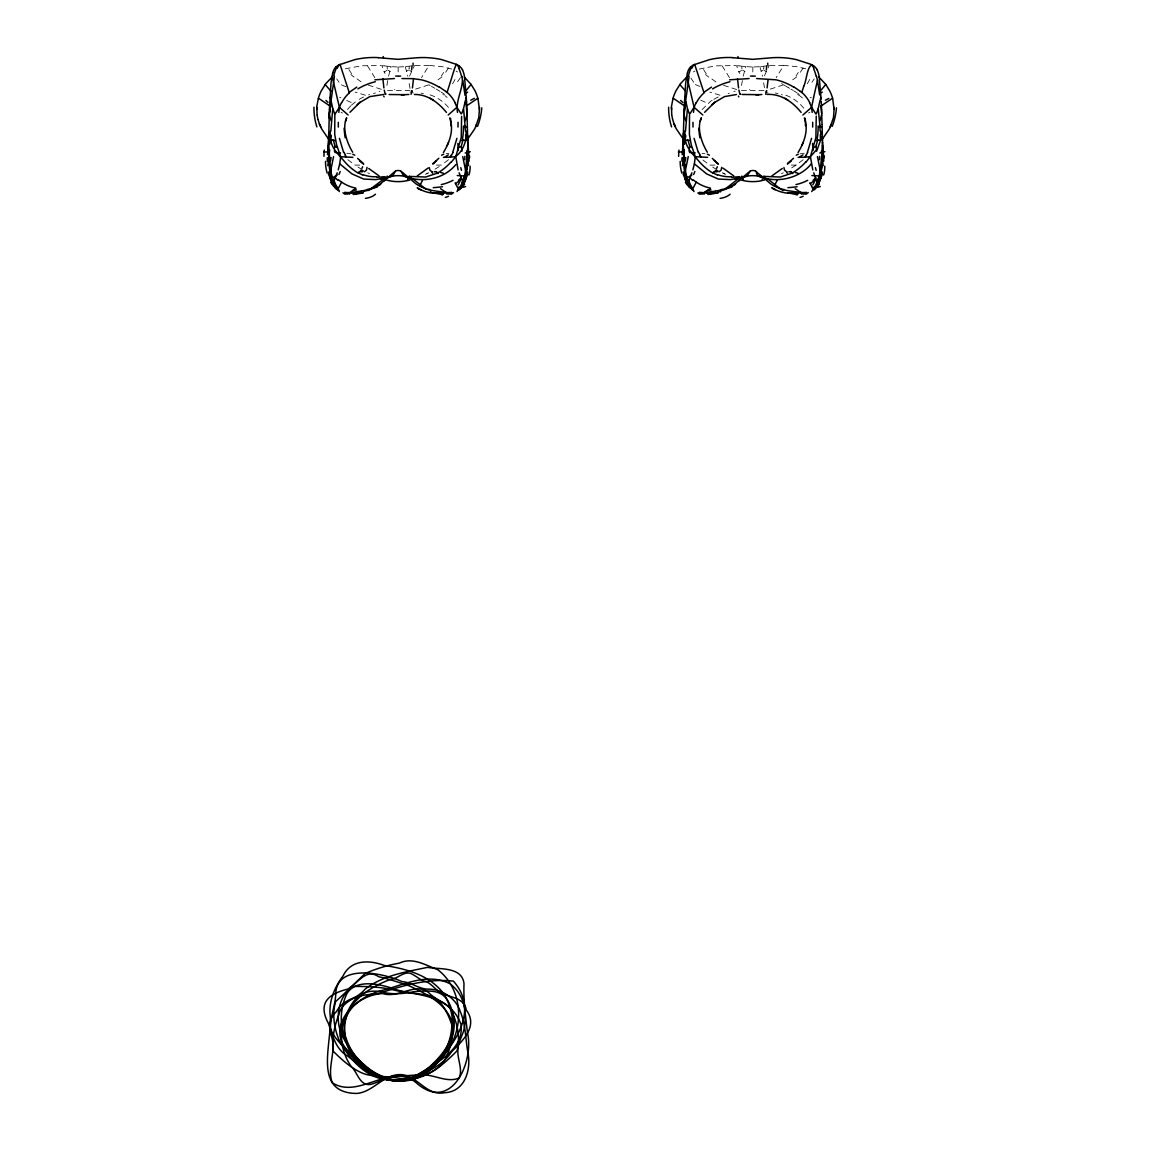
<?xml version="1.0" encoding="UTF-8"?>
<svg xmlns="http://www.w3.org/2000/svg" width="1151" height="1151" viewBox="0 0 1151 1151"><rect width="100%" height="100%" fill="white"/><g stroke="black" fill="none" stroke-linecap="round" stroke-linejoin="round"><path stroke-width="0.75" stroke-dasharray="5 3.75" d="M387.714 80.584L386.549 87.721M742.395 80.584L740.942 88.426M409.281 66.154L409.123 68.211M763.947 66.154L763.789 68.211M409.037 69.218L409.109 68.355M763.703 69.247L763.76 68.484M388.549 76.167L391.124 66.629L387.599 66.211M743.186 76.211L745.79 66.629L742.309 66.226M390.376 71.434L387.973 70.283M745.042 71.434L742.654 70.283M451.753 69.06L442.43 66.729L429.035 65.391L421.511 77.635M805.671 68.772L796.478 66.629L783.773 65.391L776.177 77.635M448.43 67.981L444.746 73.736M803.11 67.981L799.413 73.736M460.414 77.606L457.292 82.225M814.275 78.858L811.959 82.225M764.393 75.851L769.113 65.636L766.35 65.895M409.54 76.124L414.446 65.636L411.67 65.895M702.052 109.59L710.829 101.144M347.516 109.417L351.026 105.532M442.042 76.858L435.064 81.951M796.708 76.858L789.946 81.836M351.501 105.058L358.263 99.691M448.487 159.716L443.423 163.629M803.153 159.716L795.974 165.125L791.284 165.111M386.822 70.355L385.815 71.06A11.035 4.345 -5.2 0 1 384.103 71.88L386.894 76.254M741.503 70.355L740.481 71.06A11.035 4.345 -5.2 0 1 738.784 71.88L741.561 76.254M711.39 100.741L712.152 100.209M441.365 165.082L436.042 165.097M795.902 165.168L788.809 169.744M439.265 166.521L434.143 169.744M693.42 71.938L694.931 71.045M809.901 112.237L808.534 113.028M408.389 70.254L406.461 71.233M763.07 70.254L761.113 71.233M811.369 97.202L810.117 97.835M426.805 173.686L428.618 172.794M783.284 172.794L781.486 173.686M425.424 174.348L428.014 173.096M428.676 84.901L414.331 89.533M783.356 84.901L769.688 89.318M699.247 69.06L715.505 65.852L735.806 65.578M345.329 68.772L361.587 65.78L381.139 65.578M368.565 94.886L369.629 94.569M373.5 93.519L375.499 93.03M728.166 93.519L729.317 93.231M804.261 153.184L799.931 153.889M448.89 153.313L446.056 153.759M406.145 66.528L408.734 66.211M760.897 66.513L763.401 66.211M409.842 66.096L411.411 65.924M764.523 66.096L766.091 65.924M405.267 66.629L407.842 76.268M759.876 66.629L762.509 76.268M758.941 66.715L753.79 66.959M403.8 66.758L399.109 66.959M415.194 65.578L429.035 65.391M769.918 65.578L783.773 65.391M763.947 90.569L740.942 90.555M410.058 90.555L387.053 90.569M359.716 165.111L355.026 165.125L347.847 159.716M714.958 165.097L709.692 165.125L702.513 159.716M751.934 66.959L746.294 66.686M397.268 66.959L391.599 66.672M739.33 65.895L736.568 65.679L738.841 71.909M384.65 65.895L381.887 65.636L384.218 71.981M739.589 65.924L741.158 66.096M384.909 65.924L386.477 66.096M704.944 153.759L702.11 153.313M351.069 153.889L346.739 153.184M775.213 92.958L778.062 93.663M421.122 93.102L423.395 93.663M781.371 94.569L782.435 94.886M719.979 95.202L709.793 92.094M365.442 95.245L355.127 92.094M381.312 89.318L367.644 84.901M736.669 89.533L722.324 84.901M346.624 100.454L353.314 103.417M700.729 100.209L707.994 103.417M766.249 71.65L765.861 71.448A12.589 4.949 5.2 0 1 765.228 71.06L764.206 70.384M722.382 172.794L725.59 174.348M724.799 173.988L722.986 173.096M411.569 71.65L411.195 71.448A12.589 4.949 5.2 0 1 410.547 71.06L409.54 70.384M369.514 173.686L367.716 172.794M340.883 97.835L339.631 97.202M715.936 81.951L708.958 76.858M456.069 71.045L457.58 71.938M361.054 81.836L354.292 76.858M342.466 113.028L341.099 112.237M788.363 87.634L786.119 86.325M788.564 87.749L789.543 88.325M434.877 88.325L431.452 86.325M790.924 89.116L792.881 90.267M436.258 89.116L440.114 91.418M716.857 169.744L709.635 165.082M362.191 169.744L355.098 165.168M785.558 85.98L783.745 84.886M793.643 90.728L795.514 91.879M430.172 85.562L429.165 84.944M782.622 84.196L781.601 83.519M795.873 92.094L797.283 93.015M441.207 92.094L444.603 94.396M797.96 93.476L799.269 94.396M729.489 77.635L721.893 65.391M374.823 77.635L367.227 65.391M693.708 82.225L690.586 77.606M339.041 82.225L336.725 78.858M706.254 73.736L702.57 67.981M351.587 73.736L347.89 67.981M410.058 88.426L408.605 80.584M764.451 87.721L763.286 80.584M741.963 69.06L741.719 66.154M387.297 69.189L387.053 66.154M752.84 66.959L752.84 76.268M398.16 66.959L398.16 76.268M359.184 99.374A40.817 40.4 -54.7 0 1 365.601 96.137M394.951 89.461A31.926 3.597 -14.6 0 1 394.592 89.605M379.931 91.274A17.136 2.719 -10.6 0 1 379.183 91.447M413.468 93.015A23.696 4.992 9.3 0 1 409.957 91.979M430.071 94.842A42.026 41.94 -70.2 0 1 449.609 108.798M442.919 94.555A52.989 1.525 30.8 0 1 443.48 94.886M444.861 95.576A36.717 30.171 60.7 0 1 447.178 97.475M455.005 79.448A74.729 42.055 65.4 0 1 450.847 86.095M443.581 72.441A69.535 42.155 60.9 0 1 441.322 75.952M346.063 86.642A74.729 42.817 -48.2 0 1 338.394 83.016M354.091 77.103A69.535 43.565 -49.3 0 1 350.911 74.484M713.865 99.374A40.817 40.4 -54.7 0 1 720.756 95.95M749.618 89.461A31.926 3.597 -14.6 0 1 749.258 89.605M735.216 91.13A17.136 2.719 -10.6 0 1 733.849 91.447M768.134 93.015A23.696 4.992 9.3 0 1 765.357 92.209M785.759 95.202A42.026 41.94 -70.2 0 1 804.276 108.798M797.6 94.555A52.989 1.525 30.8 0 1 798.377 95.015M798.909 95.13A36.717 30.171 60.7 0 1 802.405 97.964M809.671 79.448A74.729 42.055 65.4 0 1 804.995 86.728M798.262 72.441A69.535 42.155 60.9 0 1 795.988 75.952M699.952 86.397A74.729 42.817 -48.2 0 1 693.06 83.016M708.757 77.103A69.535 43.565 -49.3 0 1 705.577 74.484"/><path stroke-width="1.5" d="M327.244 161.198L327.33 157.745M681.91 161.198L681.996 157.745M467.709 148.709L467.766 142.465A78.498 2.014 85.7 0 1 467.723 140.652L467.033 113.676M822.533 142.364A78.498 2.014 85.7 0 1 822.404 140.652L822.303 133.473M822.433 142.264L822.375 148.709M817.368 183.656L813.771 172.779M822.303 133.66L822.131 126.725M338.293 122.294L338.336 127.07M692.974 122.294L693.003 127.07M330.711 134.782C328.999 146.335 338.466 154.335 345.099 162.219A43.623 33.681 39.5 0 0 358.335 173.182M685.377 134.782C683.68 146.335 693.147 154.335 699.779 162.219A43.623 33.681 39.5 0 0 713.001 173.182M328.294 153.543L329.244 115.388M468.054 158.248L466.414 171.873L461.81 183.656L463.119 180.347A54.083 54.083 0 0 0 463.867 178.031L463.982 177.642A62.672 62.672 0 0 0 465.579 170.708L467.694 148.853M682.975 153.543L683.377 132.984M822.72 158.248L821.095 171.873L816.491 183.656L817.785 180.347A54.083 54.083 0 0 0 818.534 178.031L818.649 177.642A62.672 62.672 0 0 0 820.246 170.708L822.361 149.04M329.315 112.999L329.402 109.733M683.996 112.481L684.068 109.733M329.287 113.676L329.244 115.301M329.315 113.503L334.423 76.354M457.997 127.07L458.026 122.294M683.924 114.927L683.953 113.791M683.982 112.841L683.967 113.719M812.664 127.07L812.707 122.294M329.402 109.546L330.999 83.16L332.668 72.973M684.082 109.546L685.665 83.16L687.348 72.973M682.183 154.709L683.133 142.307A78.498 1.971 -85.7 0 0 683.234 140.595L683.867 116.668M328.697 132.984L328.582 140.623A78.498 1.971 -85.7 0 1 328.438 142.264L327.517 154.709M330.826 131.113L332.783 108.539L331.186 101.489M685.492 131.113L687.449 108.539L685.867 101.561M318.338 98.382L316.827 106.424L317.057 114.683M673.018 98.382L671.493 106.424L671.724 114.683M327.819 165.686L329.704 149.947M682.485 165.686L684.385 149.947M413.468 78.714L421.424 79.822A60.845 60.082 43.2 0 1 439.394 87.347M334.84 115.114L334.711 134.379L336.567 144.695L340.71 156.809L339.703 163.816L351.961 173.902L363.702 179.067L376.046 179.628L391.93 176.146M689.521 115.071L689.391 134.379L691.233 144.695L695.333 156.752L694.37 163.816L706.642 173.902L718.382 179.067L730.712 179.628L746.596 176.146M413.396 79.606L412.432 87.922M768.048 79.779L767.098 87.922M338.826 112.41L339.401 107.302L341.43 102.626M693.506 112.41L694.082 107.302L696.096 102.626M477.996 98.425L479.377 109.388M832.677 98.425L834.043 109.388M395.383 171.355L392.635 175.959L387.585 177.829M750.064 171.355L747.071 176.146L737.92 179.096L724.857 189.296M684.255 110.928L689.089 76.354M689.478 147.472L689.578 146.45M334.768 147.731L334.912 146.45M689.435 147.86L689.363 148.479M330.625 142.206L330.567 140.35M334.452 150.464L334.365 151.198M685.305 142.206L685.233 140.35M689.132 150.464L689.032 151.198M429.265 167.542L429.812 170.046L431.913 171.816M783.932 167.542L784.478 170.046L786.593 171.816M457.494 112.41C455.149 100.295 464.572 86.368 461.911 76.354M812.174 112.41L811.599 107.302L813.584 97.547M333.574 156.608L330.553 171.355M688.24 156.608L685.32 170.967M408.015 177.988L407.569 180.146M466.155 178.146L464.026 183.843M762.437 179.427L761.948 180.664L759.487 181.11A44.055 44.055 0 0 1 746.179 181.139L741.388 180.146M820.821 178.146L818.706 183.843M456.918 138.336L452.746 152.364M811.584 138.336L807.412 152.364M412.015 90.584L411.036 94.281M766.695 90.584L765.703 94.281M461.508 145.429L463.033 139.933L464.788 140.278M816.188 145.429L817.699 139.933L819.454 140.278M339.689 163.874L338.221 169.888M694.37 163.874L692.888 169.888M817.253 184.793C813.081 194.605 813.354 188.246 809.8 182.894M464.903 102.698L465.464 100.008M464.831 102.986L463.551 108.539L465.508 131.113M762.235 180.146L764.379 180.117M820.131 100.036L818.217 108.539L819.728 123.804M813.671 97.173L817.455 80.426L816.577 76.354M466.918 114.812L465.205 120.783M821.598 114.812L819.886 120.783M467.277 136.537L465.982 139.947M821.943 136.537L820.663 139.947M465.767 98.698L466.169 97.36M820.433 98.698L820.836 97.36M448.199 115.014L456.918 107.302L461.206 113.949M802.88 115.014L811.599 107.302L815.872 113.949M467.881 174.118L463.824 183.412M822.548 174.118L818.505 183.412M467.766 172.017L464.141 181.297M803.743 86.354L801.743 92.54A39.407 37.94 39.6 0 0 800.391 91.476M803.844 86.008C806.506 81.189 807.153 65.175 812.361 65.046A13.38 13.38 0 0 1 813.469 65.736M822.433 172.017L818.807 181.297M463.393 109.057L461.983 113.057M818.073 109.057L816.39 113.704M476.341 124.74L475.104 128.006A45.982 45.982 0 0 1 474.471 129.229L467.119 139.933M831.008 124.74L829.785 128.006A45.982 45.982 0 0 1 829.137 129.229L822.361 139.199L822.433 140.926M346.595 118.165C341.617 128.538 347.66 144.22 352.695 152.249M701.261 118.165C696.283 128.538 702.326 144.22 707.361 152.249M345.487 121.387L346.609 117.834M700.168 121.387L701.276 117.834M443.394 152.536C449.552 142.436 454.285 129.631 449.667 117.977M798.06 152.536C804.218 142.436 808.952 129.631 804.333 117.977M337.229 172.779L333.963 180.966L334.509 183.656L329.905 171.873L328.28 158.248M691.909 172.779L688.629 180.966L689.19 183.656L684.586 171.873L682.946 158.248M456.012 155.903L461.263 137.343L461.594 116.38M455.997 155.96C460.386 153.946 467.105 142.652 465.623 134.782M447.106 145.688L448.516 142.364M801.787 145.688L803.197 142.364M461.652 184.031L460.112 186.98M816.318 184.031L814.779 186.98M337.157 68.297L338.782 65.175M691.823 68.297L693.463 65.175M475.593 127.027L478.802 117.488L479.564 107.489M830.259 127.027L833.482 117.488L834.245 107.489M458.803 65.736A13.38 13.38 0 0 0 457.695 65.06L456.328 64.341L454.717 68.125L447.063 92.54A39.407 37.94 39.6 0 0 445.71 91.476M335.128 113.949L339.401 107.302L332.438 77.549M689.794 113.949L694.082 107.302L687.089 77.505M465.767 140.35L465.594 141.372M820.433 140.35L820.289 134.782M451.163 155.27L450.199 157.198M805.829 155.27L805.168 157.155M816.635 151.198L820.231 141.185M816.404 149.846L810.419 156.68L815.901 137.573L816.246 116.15M740.395 94.382L740.51 94.109A64.01 4.546 64.5 0 1 740.424 93.922M341.2 182.894L338.164 188.692L339.315 191.57M695.866 182.894L692.83 188.692L693.981 191.57M332.049 77.088L325.848 83.606L321.345 90.742A46.558 46.558 0 0 0 318.41 98.166L329.69 105.806M686.572 77.218L680.442 83.692L676.011 90.742A46.558 46.558 0 0 0 673.076 98.166L679.45 102.468M370.176 189.296L385.484 177.714M466.874 105.662L477.823 98.238A46.558 46.558 0 0 0 474.989 90.742L471.133 84.455L466.486 90.051M821.08 105.964L832.59 98.166A46.558 46.558 0 0 0 829.655 90.742L825.799 84.455L821.152 90.051M349.947 112.309L360.062 102.281L357.184 104.741M704.613 112.309L714.742 102.281L711.85 104.741M422.561 1073.092C437.452 1060.618 456.99 1041.54 451.566 1020.433C444.056 1002.104 425.697 993.673 409.137 985.788C398.951 982.522 389.153 978.954 378.665 976.71C365.5 967.674 357.702 983.947 347.631 989.141C328.179 993.946 317.475 1003.226 328.438 1023.469C332.495 1035.324 335.646 1049.108 347.386 1055.884C364.55 1069.236 384.247 1086.184 407.814 1079.293C427.798 1073.264 446.07 1058.402 453.882 1038.792C463.45 1015.268 458.745 985.716 437.797 969.732C425.741 965.243 412.461 956.783 399.397 963.114C387.499 965.301 376.204 968.638 365.083 973.545C355.285 982.753 345.789 992.565 335.66 1001.514C331.934 1013.499 334.135 1028.016 338.883 1039.626C348.638 1058.503 366.421 1079.019 389.283 1079.969C409.353 1079.926 435.452 1077.278 446.027 1057.74C455.163 1037.986 455.551 1013.297 444.185 994.378C430.301 975.285 406.562 968.797 384.362 965.488C369.572 959.862 351.113 959.344 343.099 975.875C334.783 986.982 328.913 1000.507 330.078 1014.635C333.2 1041.957 311.187 1092.932 356.709 1093.45C373.312 1092.098 383.441 1074.128 400.634 1074.602C417.309 1075.106 426.46 1096.428 444.315 1092.731C465.191 1091.954 471.392 1069.524 467.853 1052.287C465.349 1038.619 465.824 1024.174 460.141 1011.297C456.357 998.579 442.099 989.342 429.078 989.155C419.223 989.572 411.583 982.134 401.944 981.616C384.218 973.242 337.43 963.157 335.79 993.054C335.545 1007.37 327.92 1021.095 331.215 1035.483C336.941 1051.079 326.625 1067.668 332.265 1082.76C359.644 1100.284 391.887 1059.913 417.871 1084.199C452.026 1112.067 474.097 1061.337 467.536 1033.08C465.536 1016.678 463.335 1000.334 464.011 983.76C462.17 966.509 439.912 969.53 427.409 967.372C405.9 971.962 382.621 975.401 365.011 989.227C357.184 999.01 341.574 1000.78 338.898 1014.693C334.294 1025.915 331.876 1038.979 332.956 1050.978C342.207 1060.085 352.724 1069.941 365.327 1074.228C376.233 1077.106 387.671 1075.984 398.706 1078.185C422.115 1083.695 441.926 1066.2 456.961 1050.906C460.213 1039.67 457.882 1026.419 453.623 1015.599C450.919 1002.953 436.718 1001.413 429.064 992.953C415.957 981.357 398.519 998.823 382.751 993.543C363.112 994.406 342.926 1009.83 339.746 1029.339C354.004 1068.919 402.49 1102.327 436.905 1062.287M451.221 162.219L455.782 156.637L458.112 169.888M805.901 162.219L810.405 156.579L812.779 169.888M459.091 172.779L461.249 177.671L458.443 180.333M815.915 177.671L813.11 180.333M811.21 163.902C800.377 177.786 777.083 184.117 759.07 176.146M453.537 192.562L451.509 194.145L448.89 193.886M803.556 193.886L806.175 194.145L808.232 192.548M455.767 164.665C443.998 179.081 422.072 183.455 404.404 176.146M438.833 158.248L432.704 164.003L436.502 160.608L433.308 163.413M793.499 158.248L787.37 164.003L791.169 160.608L787.975 163.413M335.934 67.046L337.502 65.751A9.956 9.956 0 0 1 338.006 65.42L338.639 65.046M690.6 67.046L692.168 65.751A9.956 9.956 0 0 1 692.672 65.42L693.305 65.046M387.887 177.542L394.289 172.003M742.841 177.268L735.216 183.685A40.371 40.371 0 0 1 729.676 186.822L729.13 187.095M742.985 177.139L748.956 172.003M437.179 1062.258C457.925 1039.914 477.751 1008.765 453.408 981.112C427.122 978.249 401.785 985.889 377.068 994.018C362.522 994.32 344.005 997.816 336.509 1011.499C320.827 1026.563 337.301 1039.684 347.444 1051.122C362.421 1071.02 391.613 1088.673 416.547 1077.005C429.409 1070.459 443.509 1064.632 451.523 1051.841C462.587 1040.821 478.528 1026.332 466.241 1009.931C464.558 998.421 451.811 997.672 443.178 993.917C436.675 991.443 432.949 985.055 426.92 981.918C420.475 980.796 416.043 975.53 410.144 973.228C402.778 971.66 397.383 979.098 390.218 979.487C368.68 987.457 343.962 1003.341 344.71 1029.526C344.581 1056.92 367.486 1078.343 394.03 1080.674M460.889 146.306L459.566 147.457M815.512 146.35L814.232 147.457M374.449 187.095L374.938 186.865A40.371 40.371 0 0 0 380.549 183.7L387.455 177.93L385.254 178.06M428.071 168.046L417.252 175.902M782.248 168.492L771.918 175.902M355.788 188.678L349.444 192.677L361.299 191.008M710.455 188.678L703.649 192.62M441.552 155.212L443.667 154.205M796.219 155.212L798.233 154.248M459.681 188.332L458.673 189.037M814.361 188.332L813.34 189.037M359.803 102.511L369.888 96.598L383.787 94.454M714.469 102.511L724.555 96.598L736.511 94.511M459.292 189.253L458.486 189.685M813.973 189.253L813.153 189.685M356.81 87.116L350.58 91.418A39.407 38.055 -39.6 0 0 349.228 92.497L349.257 92.54M711.476 87.116L705.246 91.418A39.407 38.055 -39.6 0 0 703.894 92.497L703.937 92.54M368.867 190.116L368.104 190.562M420.432 1074.271C392.362 1092.572 358.767 1070.157 346.998 1043.166C339.214 1027.555 339.531 1008.736 347.142 993.126C356.652 979.213 377.902 983.86 391.728 988.062C402.692 992.493 414.561 993.025 426.201 994.996C440.833 996.708 447.509 1012.794 451.911 1024.908C450.991 1054.359 426.158 1085.983 393.887 1080.458M331.546 140.278L332.725 139.904M686.212 140.278L687.392 139.904M437.898 172.981L425.64 177.038L409.353 176.405M792.579 172.981L780.306 177.038L764.019 176.405M338.969 64.873L354.623 59.694A84.397 84.397 0 0 1 378.291 57.608M693.636 64.873L709.304 59.694A84.397 84.397 0 0 1 732.971 57.608M461.234 140.638L463.033 139.933M816.03 140.58L817.699 139.933M720.641 191.656L719.835 192.03M451.523 192.577L446.761 194.131M806.189 192.577L801.427 194.131M717.951 192.807L709.922 194.375M347.444 193.886L344.94 194.174L342.998 192.764M702.11 193.886L699.607 194.174L697.909 192.994M364.407 171.816L366.522 170.046L367.025 167.355M719.087 171.816L721.188 170.046L721.706 167.355M359.889 171.672L362.421 171.873M714.57 171.672L717.087 171.873M409.612 180.146L404.821 181.11A44.055 44.055 0 0 1 391.513 181.139L386.722 180.146M374.895 79.822L394.419 78.556M729.576 79.822L749.085 78.556M361.414 190.994L363.069 190.692A50.543 50.543 0 0 0 374.478 187.138M716.095 190.994L717.735 190.692A50.543 50.543 0 0 0 729.144 187.138M457.767 190.476C463.004 188.893 463.767 181.901 461.249 177.671M812.448 190.476L811.714 191.57M715.62 191.08L704.613 192.548M352.911 157.342L341.43 156.766M707.592 157.342L696.024 156.752M403.339 1080.098C432.431 1071.955 463.09 1043.108 451.811 1009.988C445.322 988.623 432.776 990.493 413.972 991.644C402.735 994.047 391.023 994.795 379.888 991.543C359.04 988.767 351.861 1001.183 344.768 1018.232C338.523 1034.087 341.516 1052.92 351.4 1066.704C357.673 1072.516 359.86 1086.544 370.809 1084.357C380.29 1081.911 388.707 1075.351 398.879 1075.681C406.231 1076.056 413.54 1075.02 420.892 1074.818C433.697 1073.941 447.048 1083.422 459.22 1077.94C463.105 1068.603 456.717 1058.46 457.997 1048.705C458.415 1041.022 463.493 1034.634 464.385 1027.08C467.191 1010.895 463.867 994.378 450.17 983.817C427.352 972.278 404.102 984.796 381.844 990.507C360.594 995.773 336.711 1013.83 346.25 1038.706C353.285 1060.143 373.874 1077.494 396.275 1080.415M434.157 171.844L436.272 171.614M788.823 171.844L790.938 171.614M805.47 157.112L809.642 156.752M450.358 157.169L454.976 156.752M449.969 157.227L443.408 157.342M804.563 157.241L798.089 157.342M798.593 192.98L802.348 192.577L801.254 192.548M451.71 192.375L450.055 192.534M806.391 192.375L804.65 192.534M443.926 192.98L448.012 192.577M384.952 176.664L376.909 177.326M739.633 176.664L731.59 177.326M401.21 94.857L404.318 94.67L389.124 94.526M755.876 94.857L758.984 94.67L742.093 94.468M718.037 192.807L708.124 193.023M404.03 94.699L408.907 94.468M758.71 94.699L761.876 94.526M449.753 192.548L448.243 192.577M804.434 192.548L802.376 192.577M355.256 194.375L363.284 192.807L353.458 193.023M457.048 191.57L458.17 188.692L455.134 182.894M400.936 1080.401C387.139 1081.005 373.5 1075.063 364.277 1064.833C353.112 1055.553 338.308 1046.82 339.962 1029.9C335.574 1014.837 339.372 994.435 353.501 986.45C368.119 986.321 382.405 986.997 396.534 990.651C421.079 995.054 451.264 996.464 461.105 1024.807C463.22 1044.058 447.797 1055.596 433.697 1064.963C422.705 1071.236 412.101 1080.631 398.735 1080.386M442.876 193.023L432.963 192.807M797.542 193.023L787.644 192.807L795.744 194.375M401.915 78.556L413.468 78.642M756.581 78.556L776.105 79.822A60.845 60.082 43.2 0 1 794.061 87.347M429.596 189.541L427.769 189.541M784.263 189.541L782.234 189.541M348.695 192.577L346.638 192.548M368.665 189.541L366.737 189.541M354.191 194.404L353.156 194.404M708.858 194.404L707.822 194.404M443.178 194.404L442.142 194.404M797.844 194.404L796.809 194.404M702.815 192.577L701.247 192.548M722.742 189.541L721.404 189.541M776.551 187.095L776.062 186.865A40.371 40.371 0 0 1 770.451 183.7L763.559 177.844L768.695 179.685L780.882 189.339M400.936 171.355L403.929 176.146L413.065 179.096L426.201 189.339M441.078 194.375L433.049 192.807M446.804 192.562L433.265 190.692A50.543 50.543 0 0 1 421.856 187.138M767.17 94.411C780.953 93.634 792.895 102.051 801.11 112.41M801.11 192.548L787.931 190.692A50.543 50.543 0 0 1 776.522 187.138M701.017 192.534L699.29 192.375M346.35 192.534L344.653 192.375M732.957 57.708L752.84 59.334L771.53 57.78A85.116 85.116 0 0 1 796.391 59.622L810.995 64.341M378.291 57.708L398.16 59.334L416.863 57.78A85.116 85.116 0 0 1 441.711 59.622L456.328 64.341M707.074 192.98L704.527 192.735M352.407 192.98L349.674 192.721M414.461 94.483C427.568 94.224 438.56 102.698 446.444 112.41M701.06 157.183L699.837 155.27M704.239 194.131L699.477 192.577M349.573 194.131L344.811 192.577M693.233 190.476L689.132 186.793L687.881 180.347A54.083 54.083 0 0 1 687.133 178.031L687.018 177.642A62.672 62.672 0 0 1 685.42 170.708L683.248 145.271M338.552 190.476L335.617 188.505L333.747 184.793M707.333 154.205L709.448 155.212M352.767 154.248L354.781 155.212M717.39 175.024L713.174 173.024M362.723 175.024L358.493 173.024M692.557 189.699L691.708 189.253M337.876 189.699L337.027 189.253M431.165 192.03L430.359 191.656M421.87 187.095L421.453 186.908A40.371 40.371 0 0 1 415.77 183.7L402.044 172.003M689.578 140.551L687.967 139.933L689.492 145.429M335.085 140.638L333.301 139.962L334.812 145.429M742.942 179.7L743.402 180.362M755.617 171.355L761.559 176.074M801.312 192.864L795.212 188.678M446.646 192.864L440.545 188.678M694.082 107.302L702.801 115.014M339.401 107.302L348.12 115.014M782.896 190.562L782.133 190.116M784.853 98.223L787.874 100.108M430.172 98.223L433.193 100.108M692.327 189.037L691.319 188.332M337.66 189.037L336.639 188.332M794.19 87.116L800.42 91.418M439.524 87.116L445.754 91.418M733.748 175.902L722.972 168.118M379.082 175.902L368.752 168.492M756.711 172.003C754.739 176.031 766.221 179.729 761.847 176.348M684.356 105.806L679.853 102.756M764.365 176.621L765.228 177.383M409.698 176.621L410.547 177.383M691.434 147.457L690.111 146.306M336.768 147.457L335.488 146.35M692.557 180.333L689.751 177.671M337.89 180.333L335.085 177.671M717.49 163.269L714.267 160.464L718.397 164.161L712.296 158.378M362.81 163.269L359.601 160.464L363.73 164.161L357.63 158.378M818.951 77.088L825.799 84.455M464.428 77.218L471.133 84.455M330.97 91.174L325.129 84.541M685.42 90.958L679.809 84.541M683.881 139.933L676.529 129.229A45.982 45.982 0 0 1 675.925 128.078L674.083 123.963A31.379 14.992 81.8 0 0 674.357 125.013M328.639 139.199L321.863 129.229A45.982 45.982 0 0 1 321.244 128.078L319.417 123.963A31.379 14.992 81.8 0 0 319.69 125.013M346.393 157.183L345.171 155.27M687.104 77.549L687.133 77.577A6.331 2.561 11.2 0 0 686.787 76.786M687.176 183.412L683.119 174.118M332.495 183.412L328.452 174.118M812.218 65.175L813.843 68.297M690.888 186.98L689.334 183.987M457.537 65.175L459.177 68.297M336.221 186.98L334.668 183.987M686.974 183.843L684.946 178.75M332.294 183.843L330.279 178.75M817.095 69.808L817.268 70.125A17.912 17.912 0 0 1 818.246 72.714L818.332 72.973A37.782 37.782 0 0 1 819.195 76.8L821.123 99.677M462.429 69.808L462.587 70.125A17.912 17.912 0 0 1 463.565 72.714L463.652 72.973A37.782 37.782 0 0 1 464.515 76.8L466.558 101.432M685.018 139.947L683.737 136.581M330.337 139.947L329.057 136.581M809.57 102.626L811.599 107.302M454.904 102.626L456.918 107.302M686.859 181.297L683.234 172.017M332.193 181.297L328.567 172.017M694.672 64.341L703.923 92.512M698.254 152.364L694.082 138.336M340.005 64.341L349.242 92.512M343.588 152.364L339.416 138.336M739.863 94.123L738.899 90.08M385.197 94.123L384.218 90.08M689.406 113.992L687.607 109.057M334.725 113.963L332.927 109.057M684.831 97.36L685.233 98.698M330.164 97.36L330.567 98.698M674.04 123.833L672.702 119.69M319.374 123.833L318.036 119.69M685.795 120.783L684.082 114.812M331.114 120.783L329.402 114.812M675.407 127.027L674.659 124.74M320.741 127.027L319.992 124.74M672.601 119.258L671.796 115.201M317.921 119.258L317.129 115.201M465.68 170.967L462.76 156.608M330.869 100.008L331.028 100.756M820.447 171.355L817.426 156.608M817.44 80.354L819.685 94.929M462.774 80.354L465.062 95.375M742.956 177.901L743.1 178.678M738.568 87.922L737.532 78.685M383.902 87.922L382.866 78.685M461.968 151.198L461.796 149.86M821.411 150.968L823.181 165.686M466.745 150.968L468.515 165.686M816.376 149.04L816.088 146.45M461.695 149.04L461.465 146.925M671.623 109.388L671.436 107.489M316.957 109.388L316.755 107.489M821.67 113.388L821.641 111.388M467.004 113.359L466.932 109.733M821.641 113.115L820.965 106.266M465.954 103.014L466.975 113.115M822.548 142.307L823.569 156.004M467.867 142.307L468.903 156.004M819.757 124.308L820.174 131.113M821.224 101.432L821.598 109.546M466.558 101.561L466.918 109.546M823.67 157.745L823.756 161.198M469.004 157.745L469.09 161.198M822.433 145.271L822.706 153.543M467.752 145.271L468.025 153.543M822.059 124.366L821.713 113.676M822.087 124.898L822.116 126.063M821.598 109.733L821.627 110.913M467.68 135.314L467.694 136.178M822.389 137.775L822.418 139.242M467.723 137.775L467.752 141.199M333.632 183.656L333.214 180.347A54.083 54.083 0 0 1 332.466 178.031L332.351 177.642A62.672 62.672 0 0 1 330.754 170.708L328.567 145.271M377.341 186.98A34.026 10.215 17.9 0 1 372.679 187.872M380.938 183.872A39.537 13.308 22.5 0 1 376.55 186.333M377.629 185.771A37.422 32.847 -50.8 0 1 363.313 191.368M450.991 162.046A43.623 33.35 -39.6 0 1 437.855 172.895M436.344 171.844A10.071 2.23 69.8 0 1 437.999 173.571M409.152 178.045A35.35 4.302 60.3 0 1 409.209 176.161M391.959 176.247A24.142 18.488 0.5 0 1 404.346 176.29M358.522 172.434A9.755 2.36 -72.9 0 1 359.918 171.585M376.737 176.736A35.206 27.523 39.9 0 1 362.781 174.621M382.851 178.952A46.817 8.906 -11.7 0 1 380.434 179.196M387.182 176.074A31.307 3.813 -60.3 0 1 387.499 177.326M384.563 180.793A24.703 3.036 -60.8 0 1 385.513 179.599M341.746 182.275A24.718 14.028 31.4 0 1 338.595 179.873M355.673 188.059A25.696 16.632 30 0 1 341.732 182.232M375.456 194.202A34.659 17.251 21.2 0 1 365.457 198.36M340.192 171.513A37.033 25.912 78.2 0 1 338.955 174.506M420.806 189.757A34.026 11.424 -22.3 0 1 417.238 187.786M432.963 193.167A37.422 34.746 69.9 0 1 417.568 187.93M419.842 186.304A39.537 12.287 -38.7 0 1 422.374 180.678M461.508 170.348A37.033 21.092 -87.8 0 1 460.774 167.672M442.473 186.735A34.659 6.949 -11.1 0 1 433.236 187.656M453.034 180.319A25.696 13.87 -22.7 0 1 441.265 184.592M459.163 180.793A24.718 15.654 -30.2 0 1 455.71 183.527M355.745 194.015A70.326 21.437 -21.8 0 1 354.681 194.044M356.393 189.929A46.256 19.207 -31.8 0 1 352.738 190.361M432.589 173.24A93.907 13.179 -41.9 0 1 432.143 171.614M457.249 175.556A143.515 16.128 11 0 1 463.508 175.916M440.732 172.535A136.768 17.97 29.7 0 1 443.408 173.24M443.898 192.821A48.529 41.307 51.2 0 1 442.847 192.864M331.114 157.457A38.3 3.439 -79.7 0 1 330.567 160.867M330.395 178.664A25.653 13.726 -52.6 0 1 330.222 176.42M330.668 172.046A25.653 13.726 -52.6 0 1 330.826 171.254M337.646 187.814A59.809 24.099 -73.7 0 1 334.121 180.649M445.308 156.824A182.39 13.898 -16.2 0 1 448.329 154.881M465.191 153.011A103.389 7.093 -11 0 1 470.198 151.644M465.579 186.548A59.809 25.926 58.2 0 1 458.443 187.282M466.097 176.405A25.782 13.884 52.7 0 1 465.997 178.031M458.429 150.493A38.3 8.776 76.2 0 1 457.911 143.4M345.487 155.083A39.091 37.954 20.4 0 1 343.89 152.22M345.185 137.76A56.816 31.868 79.3 0 1 344.12 128.207M329.143 118.006A62.111 35.134 81.7 0 1 330.812 105.518M328.985 157.86A42.975 10.057 -87 0 1 329.143 155.241M327.157 173.096A29.365 19.495 -85.1 0 1 325.503 161.37M335.574 187.93A37.839 30.588 -49.2 0 1 330.754 182.448M450.588 118.337A62.111 19.193 -87.7 0 1 450.804 125.689M463.479 126.006A56.816 43.177 -75.5 0 1 462.515 138.883M452.962 152.464A39.091 38.544 13 0 1 451.408 155.414M464.342 126.941A28.602 3.654 86.7 0 1 466.4 127.488M470.083 166.161A27.451 18.963 64.1 0 1 468.989 174.981M464.572 184.246A44.385 27.581 55.8 0 1 459.868 188.62M325.92 100.439A68.355 5.179 39 0 1 328.021 102.367M330.193 134.912A38.069 11.711 -87.4 0 1 330.308 131.07M474.341 98.353A68.355 3.367 -29.5 0 1 470.745 100.223M466.011 131.07A38.069 11.711 87.4 0 1 466.141 134.912M385.959 94.051A64.01 4.546 64.5 0 1 385.743 93.922M383.484 57.737A60.945 3.28 79.3 0 1 383.24 56.557M384.132 96.871A194.62 9.481 -89.5 0 1 383.772 96.152M357.889 88.886A60.845 58.284 -25.5 0 1 375.327 81.735M341.674 102.741A33.48 32.228 -39.6 0 1 349.458 92.756M332.107 76.786A6.331 2.561 11.2 0 1 332.567 77.534M447.192 92.397A33.48 32.717 37 0 1 455.033 102.554M412 65.794A190.39 8.215 -89.5 0 1 411.67 70.038M413.123 64.557A60.169 3.525 88.1 0 1 413.036 63.176M411.598 91.749A64.01 4.345 -66.2 0 1 411.713 91.159M459.004 68.801A22.991 8.503 81.1 0 1 461.594 76.628M400.634 76.124A35.422 4.647 0.5 0 1 395.728 76.081M467.637 92.166A123.085 61.881 59.8 0 1 466.486 92.656M362.68 166.766A136.768 19.351 -35.5 0 1 361.86 168.434M337.157 175.01A140.163 17.092 -23.1 0 1 332.74 177.671M363.356 170.909A92.512 12.186 39 0 1 360.666 170.334M328.136 151.903A103.389 7.899 3 0 1 323.632 152.004M340.538 152.896A182.39 12.834 13.1 0 1 334.84 152.421M316.885 126.898A27.322 11.697 80.7 0 1 313.964 107.23M481.78 107.849A27.077 10.863 -76.2 0 1 477.55 126.351M395.282 171.139A6.791 6.791 0 0 1 401.037 171.139M458.832 65.751A11.697 11.697 0 0 1 462.486 69.779M332.84 72.729A12.934 12.934 0 0 1 335.833 66.959M353.415 193.195A48.529 41.609 -53.4 0 1 352.364 193.138M448.516 196.231A46.256 23.61 45.3 0 1 445.351 197.411M442.617 194.749A70.326 21.912 22.3 0 1 441.552 194.735M336.998 187.8A44.385 26.43 -65.7 0 1 333.531 182.275M330.294 172.708A27.451 15.711 -72.9 0 1 330.15 164.981M329.675 144.465A27.653 1.453 -82.5 0 1 331.1 135.832M460.947 178.765A37.839 26.847 80.1 0 1 458.127 184.836M467.479 161.039A29.365 16.2 87.7 0 1 466.457 171.024M469.479 155.889A38.731 12.359 87.2 0 1 469.579 157.716M323.963 156.32A35.249 15.222 84.5 0 1 324.309 150.062M464.846 156.32A35.249 7.87 -87.6 0 1 464.817 159.701M333.747 75.779A22.991 9.553 -82.8 0 1 336.797 67.233M732.007 186.98A34.026 10.215 17.9 0 1 727.044 187.886M735.618 183.872A39.537 13.308 22.5 0 1 731.216 186.333M732.295 185.771A37.422 32.847 -50.8 0 1 717.979 191.368M805.657 162.046A43.623 33.35 -39.6 0 1 792.535 172.895M791.01 171.844A10.071 2.23 69.8 0 1 792.665 173.571M763.832 178.045A35.35 4.302 60.3 0 1 763.876 176.161M746.639 176.247A24.142 18.488 0.5 0 1 759.027 176.29M713.188 172.434A9.755 2.36 -72.9 0 1 714.598 171.585M731.403 176.736A35.206 27.523 39.9 0 1 717.447 174.621M737.532 178.952A46.817 8.906 -11.7 0 1 735.115 179.196M741.848 176.074A31.307 3.813 -60.3 0 1 742.165 177.326M739.23 180.793A24.703 3.036 -60.8 0 1 740.194 179.599M696.413 182.275A24.718 14.028 31.4 0 1 693.276 179.873M710.354 188.059A25.696 16.632 30 0 1 696.398 182.232M730.122 194.202A34.659 17.251 21.2 0 1 720.123 198.36M694.859 171.513A37.033 25.912 78.2 0 1 693.621 174.506M775.213 189.685A34.026 11.424 -22.3 0 1 771.904 187.786M787.629 193.167A37.422 34.746 69.9 0 1 772.235 187.93M774.508 186.304A39.537 12.287 -38.7 0 1 777.054 180.678M816.188 170.348A37.033 21.092 -87.8 0 1 815.44 167.672M797.154 186.735A34.659 6.949 -11.1 0 1 787.903 187.656M807.7 180.319A25.696 13.87 -22.7 0 1 795.945 184.592M813.829 180.793A24.718 15.654 -30.2 0 1 810.376 183.527M710.426 194.015A70.326 21.437 -21.8 0 1 709.347 194.044M711.059 189.929A46.256 19.207 -31.8 0 1 707.405 190.361M787.255 173.24A93.907 13.179 -41.9 0 1 786.809 171.614M811.915 175.556A143.515 16.128 11 0 1 818.174 175.916M795.413 172.535A136.768 17.97 29.7 0 1 798.089 173.24M798.564 192.821A48.529 41.307 51.2 0 1 797.514 192.864M685.78 157.457A38.3 3.439 -79.7 0 1 685.233 160.867M685.061 178.664A25.653 13.726 -52.6 0 1 684.888 176.42M692.327 187.814A59.809 24.099 -73.7 0 1 688.787 180.649M799.974 156.824A182.39 13.898 -16.2 0 1 802.995 154.881M819.857 153.011A103.389 7.093 -11 0 1 824.864 151.644M820.246 186.548A59.809 25.926 58.2 0 1 813.124 187.282M820.174 171.254A25.782 13.884 52.7 0 1 820.332 172.046M820.764 176.405A25.782 13.884 52.7 0 1 820.663 178.031M813.095 150.493A38.3 8.776 76.2 0 1 812.592 143.4M700.153 155.083A39.091 37.954 20.4 0 1 698.556 152.22M699.866 137.76A56.816 31.868 79.3 0 1 698.801 128.207M683.823 118.006A62.111 35.134 81.7 0 1 685.492 105.518M683.651 157.86A42.975 10.057 -87 0 1 683.809 155.241M681.824 173.096A29.365 19.495 -85.1 0 1 680.183 161.37M690.255 187.93A37.839 30.588 -49.2 0 1 685.42 182.448M805.268 118.337A62.111 19.193 -87.7 0 1 805.47 125.689M818.145 126.006A56.816 43.177 -75.5 0 1 817.181 138.883M807.628 152.464A39.091 38.544 13 0 1 806.074 155.414M819.008 126.941A28.602 3.654 86.7 0 1 821.066 127.488M824.763 166.161A27.451 18.963 64.1 0 1 823.67 174.981M819.239 184.246A44.385 27.581 55.8 0 1 814.548 188.62M680.586 100.439A68.355 5.179 39 0 1 682.816 102.482M684.859 134.912A38.069 11.711 -87.4 0 1 684.989 131.07M828.821 98.439A68.355 3.367 -29.5 0 1 825.425 100.223M820.692 131.07A38.069 11.711 87.4 0 1 820.807 134.912M738.165 57.737A60.945 3.28 79.3 0 1 737.906 56.557M738.813 96.871A194.62 9.481 -89.5 0 1 738.438 96.152M712.555 88.886A60.845 58.284 -25.5 0 1 730.007 81.735M696.355 102.741A33.48 32.228 -39.6 0 1 704.139 92.756M801.859 92.397A33.48 32.717 37 0 1 809.714 102.554M766.667 65.794A190.39 8.215 -89.5 0 1 766.35 70.038M767.789 64.557A60.169 3.525 88.1 0 1 767.703 63.176M766.264 91.749A64.01 4.345 -66.2 0 1 766.393 91.159M813.671 68.801A22.991 8.503 81.1 0 1 816.26 76.628M755.301 76.124A35.422 4.647 0.5 0 1 750.394 76.081M822.318 92.166A123.085 61.881 59.8 0 1 821.167 92.656M717.346 166.766A136.768 19.351 -35.5 0 1 716.526 168.434M691.823 175.01A140.163 17.092 -23.1 0 1 687.406 177.671M718.023 170.909A92.512 12.186 39 0 1 715.346 170.334M682.816 151.903A103.389 7.899 3 0 1 678.299 152.004M695.204 152.896A182.39 12.834 13.1 0 1 689.507 152.421M671.551 126.898A27.322 11.697 80.7 0 1 668.63 107.23M836.46 107.849A27.077 10.863 -76.2 0 1 832.216 126.351M749.963 171.139A6.791 6.791 0 0 1 755.718 171.139M813.498 65.751A11.697 11.697 0 0 1 817.152 69.779M687.521 72.729A12.934 12.934 0 0 1 690.499 66.959M708.095 193.195A48.529 41.609 -53.4 0 1 707.045 193.138M803.197 196.231A46.256 23.61 45.3 0 1 800.017 197.411M797.298 194.749A70.326 21.912 22.3 0 1 796.233 194.735M691.665 187.8A44.385 26.43 -65.7 0 1 688.197 182.275M684.974 172.708A27.451 15.711 -72.9 0 1 684.816 164.981M684.356 144.465A27.653 1.453 -82.5 0 1 685.78 135.832M815.613 178.765A37.839 26.847 80.1 0 1 812.793 184.836M822.145 161.039A29.365 16.2 87.7 0 1 821.138 171.024M824.145 155.889A38.731 12.359 87.2 0 1 824.26 157.716M678.644 156.32A35.249 15.222 84.5 0 1 678.975 150.062M819.512 156.32A35.249 7.87 -87.6 0 1 819.483 159.701M688.413 75.779A22.991 9.553 -82.8 0 1 691.463 67.233"/></g></svg>
